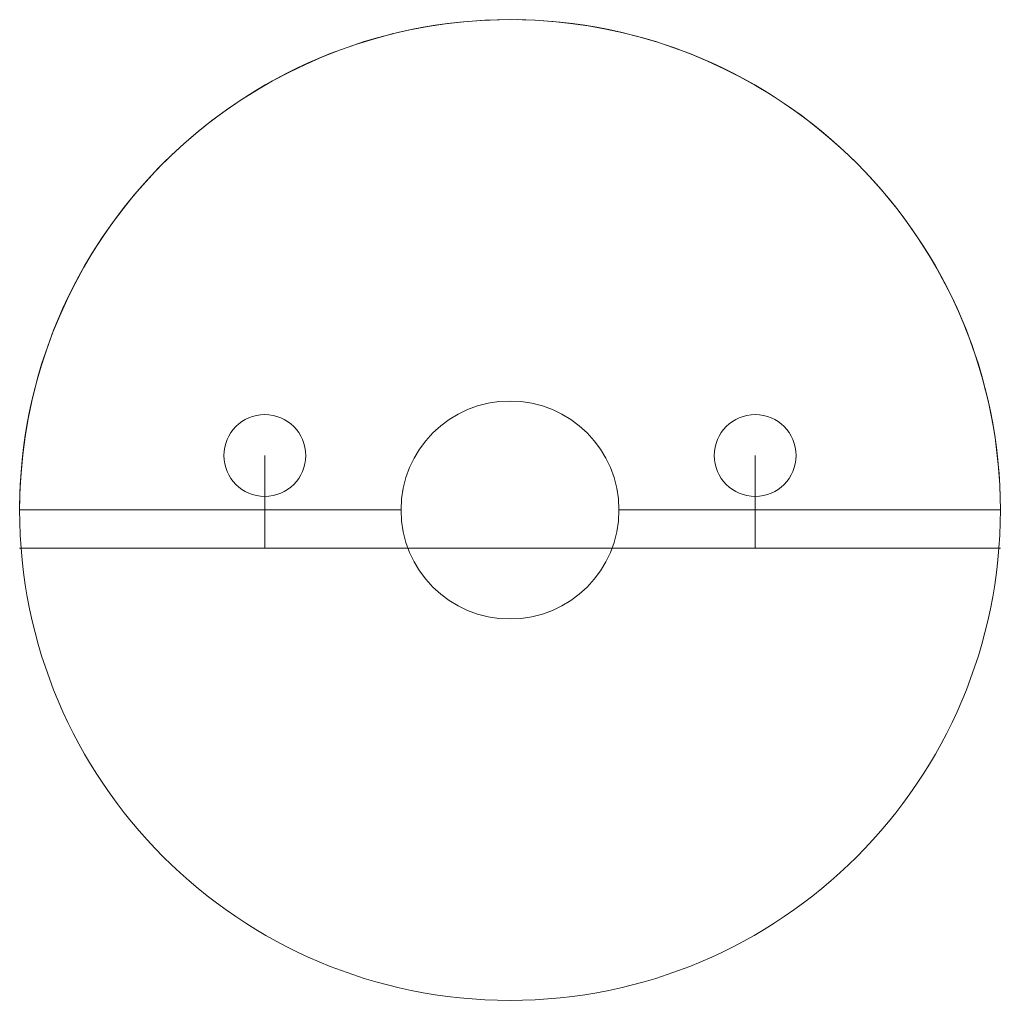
# Model space of a CAD drawing. Units: millimetres on the paper. Extents: x -43.6 to -7.6, y 3 to 39.
import ezdxf

# ---------------------------------------------------------------- set-up
doc = ezdxf.new("R2010")
doc.units = ezdxf.units.MM
doc.layers.add('0-0', color=7, linetype='Continuous', lineweight=18)
doc.layers.add('0-1_Default', color=7, linetype='Continuous', lineweight=18)

msp = doc.modelspace()

# ---------------------------------------------------------------- linework, layer by layer
at = {"layer": '0-0'}
for p, q in [((-34.554, 22.952), (-34.554, 19.552)), ((-16.554, 22.952), (-16.554, 19.552)), ((-34.554, 19.552), (-43.554, 19.552)), ((-34.554, 19.552), (-7.554, 19.552))]:
    msp.add_line(p, q, dxfattribs=at)
for radius in [18, 4]:
    msp.add_circle((-25.554, 20.952), radius, dxfattribs=at)
at = {"layer": '0-1_Default'}
for p, q in [((-29.554, 20.952), (-43.554, 20.952)), ((-21.554, 20.952), (-7.554, 20.952))]:
    msp.add_line(p, q, dxfattribs=at)
for centre in [(-34.554, 22.952), (-16.554, 22.952)]:
    msp.add_circle(centre, 1.5, dxfattribs=at)
for radius, start, end in [(18, 45, 180), (18, 0, 45), (4, 0, 180)]:
    msp.add_arc((-25.554, 20.952), radius, start, end, dxfattribs=at)

doc.saveas('drawing.dxf')
